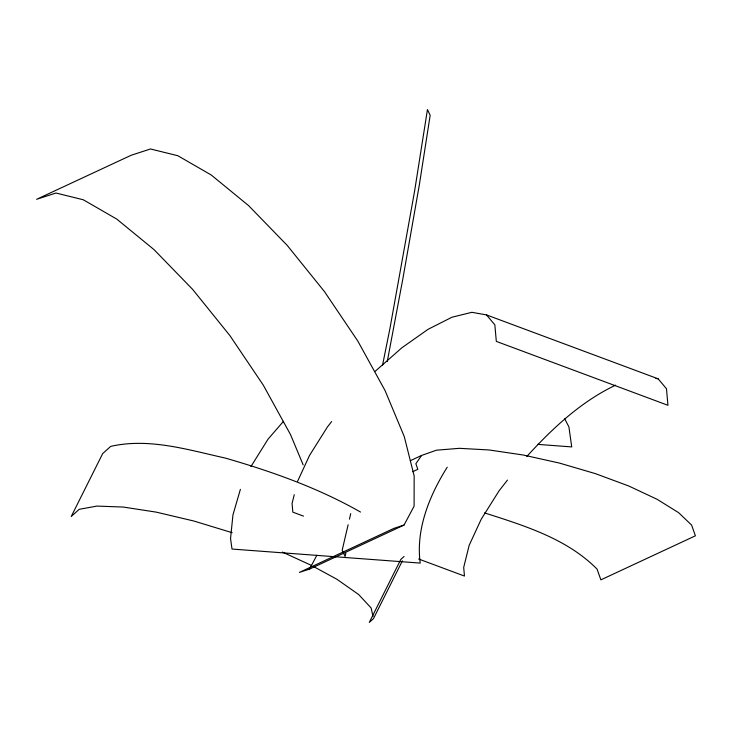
<?xml version="1.0" encoding="UTF-8"?>
<svg xmlns="http://www.w3.org/2000/svg" width="732" height="732" viewBox="0 0 732 732"><rect width="100%" height="100%" fill="white"/><g stroke="black" fill="none" stroke-linecap="round" stroke-linejoin="round"><path stroke-width="1.1" d="M387.246 361.654L402.865 278.755L419.436 184.263L430.169 115.29L427.442 109.59L414.614 191.006L389.946 328.448L382.507 365.36M345.888 553.081L345.111 556.43L342.173 550.272L348.13 524.753M349.429 519.198L350.729 513.654M294.255 494.676L292.059 503.515L292.837 512.153L303.496 516.124M240.389 489.333L232.941 514.962L230.543 538.606L232.017 549.055L420.223 563.091C415.611 529.318 429.519 495.354 447.234 467.19M297.54 481.418L309.599 455.304L327.433 426.948L331.623 421.577M250.939 466.558L268.086 439.099L283.513 421.303M402.399 560.794L373.457 618.65L369.294 622.41L400.77 559.477L404.101 556.476M303.167 464.884L290.494 434.552L263.264 385.096L229.894 335.585L192.635 289.387L154.049 249.649L116.754 219.088L83.302 199.772L55.961 193.028L36.6 199.314L131.129 155.275L150.49 148.98L177.83 155.724L211.292 175.04L248.578 205.601L287.164 245.339L324.422 291.537L357.802 341.057L385.032 390.504L404.256 436.528L414.166 475.983L414.092 506.187L404.027 525.073L393.935 528.358L299.397 572.406L309.499 569.121L316.91 555.204M484.538 512.894C524.304 525.622 567.044 538.706 597.083 569.139L600.871 579.863L695.4 535.815L691.612 525.091L678.564 512.638L657.135 499.316L628.788 486.011L595.455 473.65L559.413 463.072L523.106 454.993L489.013 449.96L459.467 448.323L436.473 450.189L421.595 455.441L415.858 463.713L417.826 469.303L412.692 471.692M507.45 480.101L499.059 490.852L481.235 519.198L469.166 545.322L463.695 567.41L464.463 576.057L418.622 558.992M526.83 456.457C552.422 428.394 580.988 401.603 615.612 385.16M375.214 371.28L401.905 347.755L428.074 329.318L451.937 317.231L471.866 312.317L486.496 314.906L658.123 378.81L666.468 388.729L667.95 405.299L496.323 341.396L494.841 324.825L486.496 314.906M410.295 460.712L421.595 455.441M309.499 569.121L404.027 525.073M537.7 444.37L571.719 446.913L568.901 426.875L564.72 418.832M655.872 378.407L658.123 378.81M232.2 532.713L193.779 521.001L156.245 512.135L123.205 507.047L96.926 506.087L79.193 509.316L71.214 516.518L102.69 453.593L110.669 446.392C148.907 437.626 188.005 449.796 225.264 458.067C271.938 471.545 318.182 487.924 360.519 512.052M282.406 552.074L311.301 565.342M313.278 566.412L336.921 579.268L358.671 594.54L371.133 607.972L372.991 616.518"/></g></svg>
